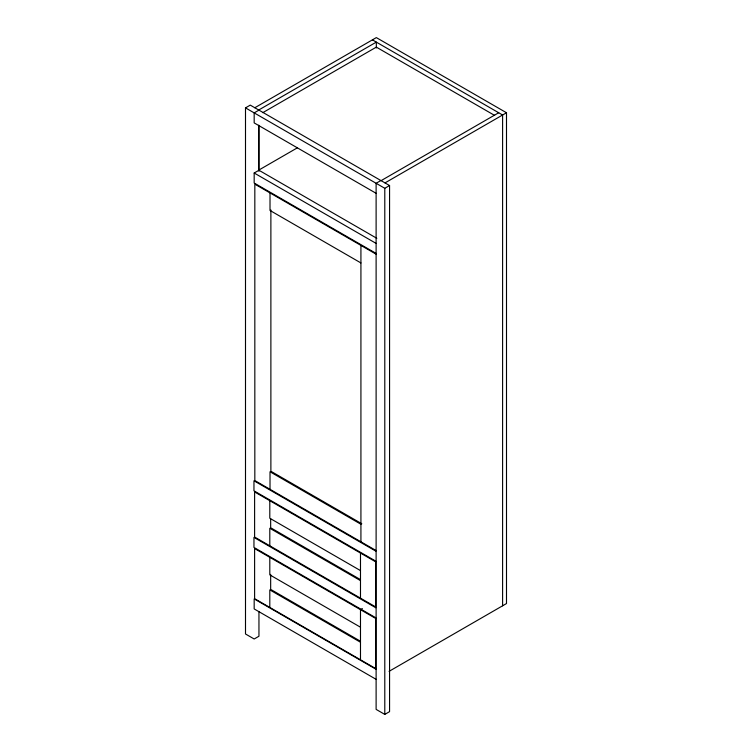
<?xml version="1.0" encoding="UTF-8"?>
<svg xmlns="http://www.w3.org/2000/svg" width="752" height="752" viewBox="0 0 752 752"><rect width="100%" height="100%" fill="white"/><g stroke="black" fill="none" stroke-linecap="round" stroke-linejoin="round"><path stroke-width="1.13" d="M258.951 611.573L258.951 636.239L254.176 638.993L245.5 633.983L245.5 107.874L250.266 105.12L389.564 185.537L389.564 711.646L384.789 714.4L376.113 709.39L376.113 183.281L380.879 180.527M254.825 107.743L376.329 37.6L506.5 112.753L506.5 603.546L389.057 671.348M258.735 109.999L376.329 42.112L376.329 47.978M258.951 110.13L254.176 112.885L254.176 122.905L376.113 193.302M262.786 112.668L376.329 47.122L494.647 115.432M297.256 147.89L258.735 170.131L376.818 238.309M376.113 253.424L254.176 183.027L254.176 173.007L258.951 170.253M381.095 180.649L498.689 112.753M385.005 182.905L506.5 112.753M245.5 107.874L384.789 188.291L389.564 185.537M362.398 608.575L360.49 609.684L360.49 659.786M372.419 39.856L502.599 115.009L502.599 605.792M254.176 173.007L376.113 243.404M376.113 254.176L254.825 184.155L254.825 480.537L376.113 550.558M360.922 262.946L270.015 210.466L270.015 192.926M361.787 523.749L270.88 471.26L270.88 209.958M360.922 524.247L270.015 471.767L270.015 489.298M375.887 551.178L253.96 480.782L253.96 490.802L375.887 561.199M360.49 570.599L269.799 518.241L269.799 500.7M360.349 579.538L270.664 527.754L270.664 518.852M360.49 580.619L269.799 528.261L269.799 545.792M375.887 607.804L253.96 537.407L253.96 547.428L375.887 617.824M360.49 627.215L269.799 574.857L269.799 557.317M360.349 641.165L270.664 589.389L270.664 574.359M360.49 642.246L269.799 589.888L269.799 607.428M376.113 669.308L254.176 598.912L254.176 608.932L376.113 679.329M384.789 188.291L384.789 714.4M360.922 245.415L360.922 541.788M360.49 553.058L360.49 598.16M258.951 125.396L258.951 171.193M258.735 125.264L258.735 169.886M375.671 561.829L254.608 491.93L254.608 537.031L375.671 606.92L375.671 561.829M375.671 618.445L254.608 548.556L254.608 598.658L375.671 668.556L375.671 618.445"/></g></svg>
